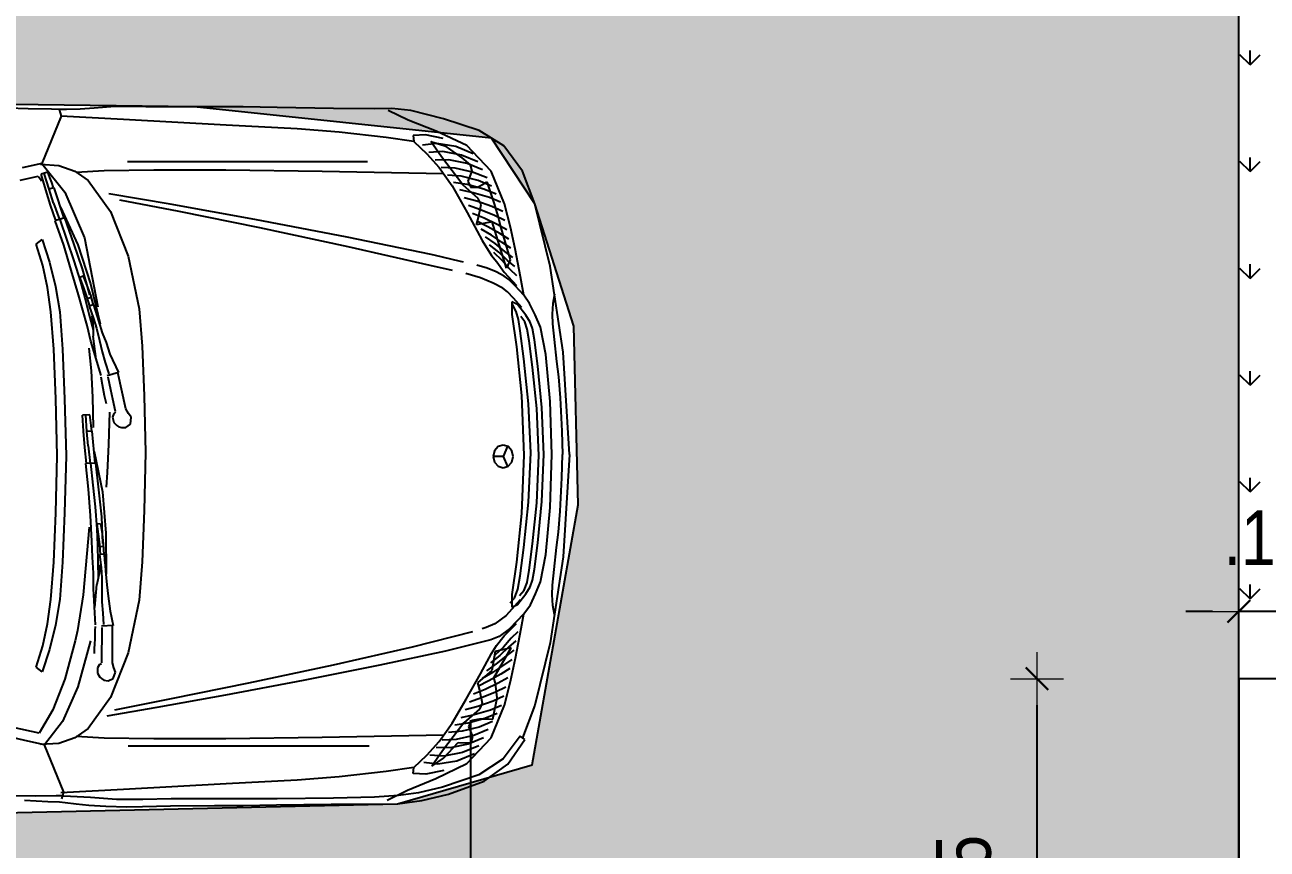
# Model space of a CAD drawing. Header units: millimetres. Extents: x -6300 to 1991, y -4770 to 4545.
# Drawn here: x 1507.816 to 1511.106, y 106.757 to 108.94 of the extents above; entities that cross this region are included whole.
import ezdxf

# ---------------------------------------------------------------- set-up
doc = ezdxf.new("R2010")
doc.units = ezdxf.units.MM
doc.header["$LTSCALE"] = 20
doc.header["$MEASUREMENT"] = 0
doc.linetypes.add('DASHDOT2', pattern=[0.5, 0.25, -0.125, 0, -0.125])
doc.layers.get('0').update_dxf_attribs({"linetype": 'CONTINUOUS'})
doc.layers.get('DEFPOINTS').update_dxf_attribs({"linetype": 'CONTINUOUS'})
doc.layers.add('COTA', color=7, linetype='CONTINUOUS')
doc.layers.add('E-hatch', color=8, linetype='CONTINUOUS')
doc.layers.add('E-Pen-C', color=4, linetype='CONTINUOUS', lineweight=15)
doc.layers.add('E-Pen-G', color=3, linetype='CONTINUOUS', lineweight=30)
doc.styles.add('F2', font='ARIALN.TTF')
doc.dimstyles.new('DIMENSION-1', dxfattribs={"dimtxt": 0.145, "dimasz": 0.07, "dimexe": 1, "dimexo": 0, "dimgap": 0.12, "dimtad": 1, "dimzin": 7, "dimdsep": 46, "dimtxsty": 'F2', "dimblk1": 'TRACO', "dimblk2": 'TRACO', "dimsah": 1, "dimcen": 1, "dimse1": 1, "dimse2": 1, "dimclrd": 4, "dimclre": 256, "dimclrt": 4, "dimadec": 8, "dimazin": 0, "dimtfac": 1, "dimtix": 1, "dimtmove": 2, "dimatfit": 3, "dimldrblk": 'TRACO', "dimfxl": 1, "dimtolj": 1, "dimtzin": 0, "dimarcsym": 0})

# ---------------------------------------------------------------- blocks, each defined once
blk = doc.blocks.new('TRACO')
at = {"layer": 'E-Pen-C'}
for p, q in [((0, 1), (0, -1)), ((-1, 0), (1, 0))]:
    blk.add_line(p, q, dxfattribs=at)
at = {"layer": 'E-Pen-G'}
blk.add_line((-0.424, -0.424), (0.424, 0.424), dxfattribs=at)
blk = doc.blocks.new('*D389')
at = {"layer": 'COTA', "color": 4, "linetype": 'Continuous', "lineweight": -2}
blk.add_line((1511.5373, 107.2779), (1511.5373, 110.8379), dxfattribs=at)
at = {"layer": 'DEFPOINTS', "color": 0, "linetype": 'Continuous'}
for p in [(1511.0309, 110.9079, -2.0762), (1511.5373, 110.9079), (1511.0309, 107.2079)]:
    blk.add_point(p, dxfattribs=at)
at = {"layer": 'COTA', "color": 4, "linetype": 'Continuous', "lineweight": -2, "xscale": 0.07, "yscale": 0.07, "zscale": 0.07}
for p, rotation in [((1511.5373, 110.9079), 90), ((1511.5373, 107.2079), 270)]:
    blk.add_blockref('TRACO', p, dxfattribs=dict(at, rotation=rotation))
at = {"layer": 'COTA', "color": 4, "linetype": 'Continuous', "insert": (1511.3433, 109.0579), "char_height": 0.145, "attachment_point": 5, "rotation": 90, "style": 'F2'}
blk.add_mtext('\\A1;3.70', dxfattribs=at)
blk = doc.blocks.new('*D460')
at = {"layer": 'COTA', "color": 4, "linetype": 'Continuous', "lineweight": -2}
for p, q in [((1510.9609, 107.3863), (1510.8909, 107.3863)), ((1511.1809, 107.3863), (1511.0309, 107.3863)), ((1511.2509, 107.3863), (1511.3209, 107.3863))]:
    blk.add_line(p, q, dxfattribs=at)
at = {"layer": 'DEFPOINTS', "color": 0, "linetype": 'Continuous'}
for p in [(1511.0309, 107.3863), (1511.0309, 107.2079, -1.8296), (1511.1809, 107.0215, -1.8296)]:
    blk.add_point(p, dxfattribs=at)
at = {"layer": 'COTA', "color": 4, "linetype": 'Continuous', "lineweight": -2, "xscale": 0.07, "yscale": 0.07, "zscale": 0.07}
blk.add_blockref('TRACO', (1511.0309, 107.3863), dxfattribs=at)
at = {"layer": 'COTA', "color": 4, "linetype": 'Continuous', "lineweight": -2, "xscale": 0.07, "yscale": 0.07, "zscale": 0.07, "rotation": 180}
blk.add_blockref('TRACO', (1511.1809, 107.3863), dxfattribs=at)
at = {"layer": 'COTA', "color": 4, "linetype": 'Continuous', "insert": (1511.1059, 107.5803), "char_height": 0.145, "attachment_point": 5, "style": 'F2'}
blk.add_mtext('\\A1;.15', dxfattribs=at)
blk = doc.blocks.new('*D490')
at = {"layer": 'COTA', "color": 4, "linetype": 'Continuous', "lineweight": -2}
blk.add_line((1510.4966, 106.1279), (1510.4966, 107.1379), dxfattribs=at)
at = {"layer": 'DEFPOINTS', "color": 0, "linetype": 'Continuous'}
for p in [(1510.4966, 107.2079), (1511.0309, 107.2079, -1.8296), (1511.0309, 106.0579, -1.8296)]:
    blk.add_point(p, dxfattribs=at)
at = {"layer": 'COTA', "color": 4, "linetype": 'Continuous', "lineweight": -2, "xscale": 0.07, "yscale": 0.07, "zscale": 0.07}
for p, rotation in [((1510.4966, 107.2079), 90), ((1510.4966, 106.0579), 270)]:
    blk.add_blockref('TRACO', p, dxfattribs=dict(at, rotation=rotation))
at = {"layer": 'COTA', "color": 4, "linetype": 'Continuous', "insert": (1510.3026, 106.6329), "char_height": 0.145, "attachment_point": 5, "rotation": 90, "style": 'F2'}
blk.add_mtext('\\A1;1.15', dxfattribs=at)
blk = doc.blocks.new('Austin Mini dessus')
at = {"color": 8, "flags": 128}
for points in [[(-0.2069, 3.765), (-0.1204, 3.7865)], [(-0.1204, 3.7865), (-0.0703, 3.7926)], [(-0.114, 3.7617), (-0.0609, 3.787)], [(-0.0703, 3.7926), (-0.0241, 3.7916)], [(-0.0241, 3.7916), (0.0842, 3.7922)], [(0.0842, 3.7922), (0.2332, 3.7952)], [(0.2332, 3.7952), (0.3237, 3.797)], [(0.3237, 3.797), (0.3971, 3.7966)], [(0.3971, 3.7966), (0.5088, 3.7962)], [(0.5088, 3.7962), (0.581, 3.797)], [(0.581, 3.797), (0.6212, 3.7976)], [(0.6212, 3.7976), (0.674, 3.7963)], [(0.674, 3.7963), (0.7177, 3.7934)], [(0.7177, 3.7934), (0.7547, 3.7905)], [(0.7547, 3.7905), (0.7913, 3.7892)], [(0.7913, 3.7892), (0.8117, 3.7899)], [(0.8107, 3.7898), (0.8054, 3.7722)], [(0.8117, 3.7899), (0.831, 3.7901)], [(0.831, 3.7901), (0.8924, 3.7915)], [(0.8924, 3.7915), (1.0016, 3.7949)], [(-0.302, 3.7337), (-0.2069, 3.765)], [(-0.1874, 3.7324), (-0.114, 3.7617)], [(0.3684, 3.7483), (0.6405, 3.7634)], [(0.6405, 3.7634), (0.8064, 3.7721)], [(0.8054, 3.7722), (0.8566, 3.6469)], [(-0.3667, 3.6929), (-0.302, 3.7337)], [(-0.269, 3.694), (-0.1874, 3.7324)], [(-0.2065, 3.713), (-0.1595, 3.7223)], [(-0.1595, 3.7223), (-0.127, 3.7206)], [(-0.127, 3.7206), (-0.1288, 3.7047)], [(-0.0554, 3.7158), (0.0688, 3.7297)], [(0.0688, 3.7297), (0.18, 3.7384)], [(0.18, 3.7384), (0.3684, 3.7483)], [(-0.4163, 3.6266), (-0.3667, 3.6929)], [(-0.3332, 3.6261), (-0.269, 3.694)], [(-0.2862, 3.6722), (-0.24, 3.6915)], [(-0.2108, 3.6933), (-0.2557, 3.6613)], [(-0.24, 3.6915), (-0.1897, 3.6999)], [(-0.1734, 3.7051), (-0.2108, 3.6933)], [(-0.2018, 3.6646), (-0.1734, 3.7051)], [(-0.1897, 3.6999), (-0.152, 3.6952)], [(-0.1288, 3.7047), (-0.1629, 3.672)], [(-0.1288, 3.7047), (-0.0554, 3.7158)], [(-0.2983, 3.6509), (-0.2548, 3.669)], [(-0.2557, 3.6613), (-0.2776, 3.6432)], [(-0.2696, 3.6465), (-0.2217, 3.6563)], [(-0.2582, 3.5904), (-0.2018, 3.6646)], [(-0.2548, 3.669), (-0.2057, 3.6781)], [(-0.2217, 3.6563), (-0.1848, 3.6556)], [(-0.2057, 3.6781), (-0.1684, 3.6754)], [(-0.1629, 3.672), (-0.1958, 3.6357)], [(0.6296, 3.652), (-0.0059, 3.652)], [(-0.4494, 3.54), (-0.4163, 3.6266)], [(-0.3686, 3.5396), (-0.3332, 3.6261)], [(-0.3224, 3.6082), (-0.2844, 3.624)], [(-0.3103, 3.6295), (-0.2696, 3.6465)], [(-0.2844, 3.624), (-0.2378, 3.6344)], [(-0.2776, 3.6432), (-0.2819, 3.6262)], [(-0.2819, 3.6262), (-0.2717, 3.5998)], [(-0.2378, 3.6344), (-0.2012, 3.6358)], [(-0.1958, 3.6357), (-0.2299, 3.5876)], [(-0.2069, 3.6195), (0.1144, 3.6255)], [(0.1144, 3.6255), (0.369, 3.6287)], [(0.369, 3.6287), (0.5603, 3.6292)], [(0.5603, 3.6292), (0.6914, 3.6273)], [(0.6914, 3.6273), (0.7656, 3.6231)], [(0.769, 3.6265), (0.7337, 3.6018)], [(0.8118, 3.6411), (0.769, 3.6265)], [(0.8566, 3.6469), (0.7958, 3.5707)], [(0.8596, 3.6444), (0.8118, 3.6411)], [(0.835, 3.6098), (0.8402, 3.6233)], [(0.8372, 3.5784), (0.8502, 3.6203)], [(0.8402, 3.6233), (0.8582, 3.6183)], [(0.8566, 3.6469), (0.909, 3.6348)], [(-0.3219, 3.5976), (-0.3417, 3.5395)], [(-0.3344, 3.5868), (-0.2992, 3.6015)], [(-0.3144, 3.5923), (-0.3219, 3.5976)], [(-0.2975, 3.5839), (-0.3144, 3.5923)], [(-0.3139, 3.579), (-0.2698, 3.5907)], [(-0.2994, 3.5535), (-0.2582, 3.5904)], [(-0.2992, 3.6015), (-0.2538, 3.6126)], [(-0.2717, 3.5998), (-0.28, 3.5832)], [(-0.2299, 3.5876), (-0.2701, 3.5169)], [(-0.2698, 3.5907), (-0.2341, 3.5963)], [(-0.2538, 3.6126), (-0.2177, 3.6161)], [(0.7337, 3.6018), (0.675, 3.5196)], [(0.8252, 3.5824), (0.8299, 3.5961)], [(0.8299, 3.5961), (0.835, 3.6098)], [(0.8462, 3.577), (0.8582, 3.6183)], [(0.8604, 3.6051), (0.8577, 3.6008)], [(0.8634, 3.6093), (0.8604, 3.6051)], [(0.8666, 3.6133), (0.8634, 3.6093)], [(0.9143, 3.6021), (0.8666, 3.6133)], [(-0.3585, 3.5441), (-0.3287, 3.5566)], [(-0.3465, 3.5655), (-0.3139, 3.579)], [(-0.3287, 3.5566), (-0.2858, 3.5689)], [(-0.3066, 3.538), (-0.2994, 3.5535)], [(-0.28, 3.5832), (-0.2975, 3.5839)], [(-0.2955, 3.5465), (-0.2617, 3.5558)], [(-0.2858, 3.5689), (-0.2505, 3.5765)], [(0.517, 3.5386), (0.6793, 3.5662)], [(0.7958, 3.5707), (0.7435, 3.4498)], [(0.8063, 3.5287), (0.8151, 3.5556)], [(0.8151, 3.5556), (0.8242, 3.5824)], [(0.8252, 3.5824), (0.8372, 3.5784)], [(0.8257, 3.5419), (0.8372, 3.5784)], [(0.8334, 3.5361), (0.8462, 3.577)], [(-0.4897, 3.3744), (-0.4494, 3.54)], [(-0.3843, 3.4776), (-0.3686, 3.5396)], [(-0.3639, 3.5197), (-0.3356, 3.5327)], [(-0.3417, 3.5395), (-0.3534, 3.4979)], [(-0.3424, 3.5089), (-0.3051, 3.524)], [(-0.3356, 3.5327), (-0.2955, 3.5465)], [(-0.3001, 3.5036), (-0.3066, 3.538)], [(-0.3051, 3.524), (-0.273, 3.5351)], [(0.2925, 3.4981), (0.517, 3.5386)], [(0.4929, 3.5192), (0.6502, 3.5491)], [(0.8067, 3.5309), (0.7615, 3.4315)], [(0.7972, 3.5019), (0.8063, 3.5287)], [(0.8257, 3.5419), (0.8097, 3.4979)], [(0.8192, 3.4954), (0.8334, 3.5361)], [(-0.374, 3.3698), (-0.3363, 3.4925)], [(-0.3693, 3.4953), (-0.3424, 3.5089)], [(-0.3534, 3.4979), (-0.3572, 3.4821)], [(-0.3493, 3.4851), (-0.3148, 3.5016)], [(-0.3363, 3.4925), (-0.2946, 3.4845)], [(-0.3244, 3.4792), (-0.2956, 3.4936)], [(-0.3148, 3.5016), (-0.2843, 3.5144)], [(-0.2701, 3.5169), (-0.3098, 3.443)], [(-0.2946, 3.4845), (-0.3001, 3.5036)], [(0.0478, 3.4514), (0.2925, 3.4981)], [(0.2791, 3.4759), (0.4929, 3.5192)], [(0.675, 3.5196), (0.6278, 3.4015)], [(0.7718, 3.4351), (0.7952, 3.5024)], [(0.8092, 3.4984), (0.7905, 3.4435)], [(0.7952, 3.5024), (0.8192, 3.4954)], [(0.7985, 3.4305), (0.8212, 3.4949)], [(-0.3968, 3.4202), (-0.3843, 3.4776)], [(-0.3572, 3.4821), (-0.3836, 3.3914)], [(-0.38, 3.4466), (-0.3561, 3.4613)], [(-0.3746, 3.4709), (-0.3493, 3.4851)], [(-0.363, 3.4375), (-0.3341, 3.4567)], [(-0.3561, 3.4613), (-0.3244, 3.4792)], [(-0.3341, 3.4567), (-0.3068, 3.4729)], [(0.0453, 3.4261), (0.2791, 3.4759)], [(-0.3854, 3.4222), (-0.363, 3.4375)], [(-0.3698, 3.4136), (-0.3437, 3.4343)], [(-0.3534, 3.4119), (-0.3294, 3.4315)], [(-0.3437, 3.4343), (-0.3181, 3.4522)], [(-0.3098, 3.443), (-0.3346, 3.403)], [(-0.1749, 3.4052), (0.0478, 3.4514)], [(-0.172, 3.3767), (0.0453, 3.4261)], [(0.7435, 3.4498), (0.7081, 3.2674)], [(0.7615, 3.4315), (0.7277, 3.3278)], [(0.7484, 3.3675), (0.7718, 3.4351)], [(0.7905, 3.4435), (0.7715, 3.3887)], [(0.7785, 3.3642), (0.7985, 3.4305)], [(0.8558, 3.4451), (0.8359, 3.3854)], [(0.8536, 3.3763), (0.8715, 3.4329)], [(0.8715, 3.4329), (0.8558, 3.4451)], [(-0.4112, 3.3468), (-0.3968, 3.4202)], [(-0.3961, 3.3734), (-0.3767, 3.3898)], [(-0.3908, 3.3978), (-0.3698, 3.4136)], [(-0.3836, 3.3914), (-0.374, 3.3698)], [(-0.3836, 3.366), (-0.363, 3.3894)], [(-0.3767, 3.3898), (-0.3534, 3.4119)], [(-0.363, 3.3894), (-0.3407, 3.4108)], [(-0.3346, 3.403), (-0.3481, 3.3863)], [(-0.2599, 3.3851), (-0.2335, 3.3912)], [(-0.2335, 3.3912), (-0.2013, 3.399)], [(-0.2013, 3.399), (-0.1749, 3.4052)], [(0.6278, 3.4015), (0.5988, 3.2619)], [(0.7715, 3.3887), (0.7537, 3.3335)], [(-0.5243, 3.1472), (-0.4897, 3.3744)], [(-0.4015, 3.349), (-0.3836, 3.366)], [(-0.3679, 3.3589), (-0.4003, 3.3232)], [(-0.3683, 3.348), (-0.347, 3.3593)], [(-0.3481, 3.3863), (-0.3679, 3.3589)], [(-0.347, 3.3593), (-0.3226, 3.369)], [(-0.3226, 3.369), (-0.2958, 3.3774)], [(-0.2307, 3.363), (-0.2112, 3.3675)], [(-0.2112, 3.3675), (-0.1915, 3.3721)], [(-0.1915, 3.3721), (-0.172, 3.3767)], [(0.7293, 3.299), (0.7484, 3.3675)], [(0.7597, 3.2985), (0.7785, 3.3642)], [(0.8359, 3.3854), (0.8202, 3.3211)], [(0.8415, 3.3179), (0.8536, 3.3763)], [(-0.4198, 3.2983), (-0.4112, 3.3468)], [(-0.397, 3.3226), (-0.3805, 3.3391)], [(-0.3805, 3.3391), (-0.3683, 3.348)], [(-0.3644, 3.3161), (-0.339, 3.3298)], [(-0.339, 3.3298), (-0.3048, 3.3438)], [(-0.3048, 3.3438), (-0.2667, 3.355)], [(0.7277, 3.3278), (0.7023, 3.2216)], [(0.7374, 3.3232), (0.728, 3.2975)], [(0.7472, 3.3485), (0.7374, 3.3232)], [(0.7537, 3.3335), (0.7422, 3.2911)], [(0.7462, 3.3202), (0.7557, 3.3455)], [(0.7472, 3.3485), (0.7557, 3.345)], [(-0.5014, 3.3001), (-0.4965, 3.2759)], [(-0.435, 3.2757), (-0.4198, 3.2983)], [(-0.4198, 3.2983), (-0.397, 3.3226)], [(-0.415, 3.2655), (-0.3926, 3.2902)], [(-0.3926, 3.2902), (-0.3764, 3.3069)], [(-0.3764, 3.3069), (-0.3644, 3.3161)], [(0.728, 3.2975), (0.7203, 3.2716)], [(0.7263, 3.2915), (0.7353, 3.2885)], [(0.7293, 3.2686), (0.7371, 3.2944)], [(0.7422, 3.2911), (0.7318, 3.2485)], [(0.7371, 3.2944), (0.7462, 3.3202)], [(0.7478, 3.258), (0.7597, 3.2985)], [(0.8202, 3.3211), (0.8092, 3.2537)], [(0.8325, 3.2537), (0.8415, 3.3179)], [(-0.4965, 3.2759), (-0.4951, 3.2474)], [(-0.4498, 3.2462), (-0.435, 3.2757)], [(-0.4251, 3.2451), (-0.4036, 3.2735)], [(-0.4036, 3.2735), (-0.3881, 3.2799)], [(-0.3992, 3.255), (-0.3897, 3.273)], [(-0.3881, 3.2799), (-0.3879, 3.2469)], [(0.5988, 3.2619), (0.5909, 3.1628)], [(0.7153, 3.258), (0.7105, 3.2437)], [(0.7198, 3.2721), (0.7153, 3.258)], [(0.7313, 3.2686), (0.72, 3.2361)], [(0.7208, 3.2721), (0.7313, 3.2686)], [(0.7361, 3.2172), (0.7478, 3.258)], [(-0.4951, 3.2474), (-0.4961, 3.222)], [(-0.4642, 3.2131), (-0.4498, 3.2462)], [(-0.4433, 3.2092), (-0.4368, 3.2263)], [(-0.4368, 3.2263), (-0.4251, 3.2451)], [(-0.4292, 3.2081), (-0.4223, 3.2271)], [(-0.4223, 3.2271), (-0.4123, 3.2411)], [(-0.4102, 3.2033), (-0.4054, 3.2337)], [(-0.4054, 3.2337), (-0.3992, 3.255)], [(-0.3879, 3.2469), (-0.4009, 3.1615)], [(0.7063, 3.2296), (0.6964, 3.1985)], [(0.7105, 3.2437), (0.7063, 3.2296)], [(0.72, 3.2361), (0.7116, 3.2101)], [(0.7318, 3.2485), (0.7208, 3.2061)], [(0.7215, 3.2248), (0.721, 3.2072)], [(0.7243, 3.2421), (0.7215, 3.2248)], [(0.8092, 3.2537), (0.8014, 3.1546)], [(0.8246, 3.1546), (0.8325, 3.2537)], [(-0.4961, 3.222), (-0.5002, 3.1805)], [(-0.4783, 3.1411), (-0.4642, 3.2131)], [(-0.4482, 3.1794), (-0.4433, 3.2092)], [(-0.4345, 3.1767), (-0.4292, 3.2081)], [(-0.42, 3.129), (-0.4102, 3.2033)], [(0.6964, 3.1985), (0.6864, 3.1723)], [(0.7116, 3.2101), (0.7041, 3.1774)], [(0.721, 3.2072), (0.7203, 3.1896)], [(0.7263, 3.1761), (0.7361, 3.2172)], [(-0.5002, 3.1805), (-0.5068, 3.1221)], [(-0.457, 3.1102), (-0.4482, 3.1794)], [(-0.4433, 3.1075), (-0.4345, 3.1767)], [(-0.4009, 3.1615), (-0.4139, 3.0323)], [(0.5909, 3.1628), (0.5858, 3.0317)], [(0.6864, 3.1723), (0.6761, 3.1418)], [(0.7041, 3.1774), (0.6969, 3.1476)], [(0.6998, 3.0852), (0.7263, 3.1761)], [(0.7123, 3.1286), (0.7203, 3.1896)], [(-0.5405, 2.876), (-0.5243, 3.1472)], [(-0.4897, 3.0166), (-0.4783, 3.1411)], [(-0.4326, 3.01), (-0.42, 3.129)], [(0.6698, 3.1266), (0.6607, 3.1082)], [(0.6761, 3.1418), (0.6698, 3.1266)], [(0.6969, 3.1476), (0.6884, 3.1193)], [(0.7318, 3.1572), (0.726, 3.0977)], [(0.8014, 3.1546), (0.7962, 3.0235)], [(0.8194, 3.0235), (0.8246, 3.1546)], [(-0.5068, 3.1221), (-0.5121, 3.0818)], [(-0.4678, 3.0008), (-0.457, 3.1102)], [(-0.4541, 2.9981), (-0.4433, 3.1075)], [(0.6338, 2.997), (0.6553, 3.0927)], [(0.6607, 3.1082), (0.6538, 3.0932)], [(0.6538, 3.0932), (0.6836, 3.0845)], [(0.6884, 3.1193), (0.6795, 3.0899)], [(0.726, 3.0977), (0.7219, 3.0275)], [(-0.5121, 3.0818), (-0.5164, 3.0261)], [(0.6818, 3.0817), (0.6747, 3.0485)], [(0.6902, 3.0313), (0.6957, 3.0601)], [(0.6957, 3.0601), (0.6993, 3.0807)], [(-0.4139, 3.0323), (-0.4198, 2.8742)], [(0.5858, 3.0317), (0.5818, 2.8809)], [(0.6747, 3.0485), (0.6693, 3.0237)], [(0.6853, 3.0102), (0.6902, 3.0313)], [(0.7219, 3.0275), (0.7205, 2.9476)], [(-0.5164, 3.0261), (-0.5207, 2.9376)], [(-0.4943, 2.876), (-0.4897, 3.0166)], [(-0.473, 2.876), (-0.4678, 3.0008)], [(-0.4594, 2.8733), (-0.4541, 2.9981)], [(-0.4389, 2.8801), (-0.4326, 3.01)], [(0.6273, 2.9847), (0.6338, 2.997)], [(0.6693, 3.0237), (0.6625, 2.9905)], [(0.7962, 3.0235), (0.7923, 2.8727)], [(0.8155, 2.8727), (0.8194, 3.0235)], [(0.6202, 2.9747), (0.6273, 2.9847)], [(0.6221, 2.9567), (0.6202, 2.9747)], [(0.6618, 2.9878), (0.6631, 2.986)], [(0.6631, 2.986), (0.6661, 2.9845)], [(0.6661, 2.9845), (0.6693, 2.9748)], [(0.6693, 2.9748), (0.6662, 2.9608)], [(0.677, 2.9877), (0.6796, 2.9022)], [(0.7259, 2.9524), (0.7277, 2.9669)], [(0.7277, 2.9669), (0.7297, 2.9812)], [(0.7297, 2.9812), (0.7484, 2.9804)], [(0.7369, 2.9367), (0.7402, 2.9806)], [(0.7461, 2.9374), (0.7484, 2.9804)], [(-0.5207, 2.9376), (-0.5227, 2.876)], [(0.6341, 2.9475), (0.6221, 2.9567)], [(0.6455, 2.9473), (0.6341, 2.9475)], [(0.6529, 2.9495), (0.6455, 2.9473)], [(0.6577, 2.9524), (0.6529, 2.9495)], [(0.6662, 2.9608), (0.6577, 2.9524)], [(0.7205, 2.9096), (0.7234, 2.9377)], [(0.7244, 2.9379), (0.7259, 2.9524)], [(0.7244, 2.9379), (0.7369, 2.9367)], [(0.7339, 2.8986), (0.7369, 2.9367)], [(0.7427, 2.8947), (0.7461, 2.9374)], [(-0.3881, 2.8859), (-0.3786, 2.8967)], [(-0.3786, 2.8967), (-0.3653, 2.9008)], [(-0.3767, 2.8977), (-0.3653, 2.8708)], [(-0.3653, 2.9008), (-0.352, 2.8967)], [(-0.352, 2.8967), (-0.3425, 2.8859)], [(0.6796, 2.9022), (0.6837, 2.8284)], [(0.718, 2.8814), (0.7205, 2.9096)], [(0.7339, 2.8986), (0.7283, 2.8522)], [(-0.5405, 2.876), (-0.5243, 2.6047)], [(-0.5207, 2.8143), (-0.5227, 2.876)], [(-0.4897, 2.7353), (-0.4943, 2.876)], [(-0.4678, 2.7512), (-0.473, 2.876)], [(-0.4541, 2.7484), (-0.4594, 2.8733)], [(-0.4326, 2.7495), (-0.4389, 2.8801)], [(-0.4198, 2.8742), (-0.4139, 2.72)], [(-0.3917, 2.8708), (-0.3881, 2.8859)], [(-0.3881, 2.8557), (-0.3917, 2.8708)], [(-0.3653, 2.8708), (-0.3767, 2.844)], [(-0.3653, 2.8708), (-0.3389, 2.8708)], [(-0.3425, 2.8859), (-0.3389, 2.8708)], [(-0.3389, 2.8708), (-0.3425, 2.8557)], [(0.5818, 2.8809), (0.5858, 2.7275)], [(0.7179, 2.8836), (0.6962, 2.7767)], [(0.7152, 2.8533), (0.718, 2.8814)], [(0.7381, 2.8519), (0.7427, 2.8947)], [(0.7923, 2.8727), (0.7962, 2.7218)], [(0.8194, 2.7218), (0.8155, 2.8727)], [(-0.3786, 2.845), (-0.3881, 2.8557)], [(-0.3653, 2.8409), (-0.3786, 2.845)], [(-0.352, 2.845), (-0.3653, 2.8409)], [(-0.3425, 2.8557), (-0.352, 2.845)], [(0.7054, 2.7825), (0.7131, 2.8533)], [(0.7131, 2.8533), (0.7381, 2.8519)], [(0.7277, 2.8526), (0.7218, 2.7949)], [(0.7325, 2.784), (0.7401, 2.8518)], [(-0.5164, 2.7259), (-0.5207, 2.8143)], [(0.6837, 2.8284), (0.6857, 2.7893)], [(0.6962, 2.7767), (0.6866, 2.668)], [(0.6979, 2.7113), (0.7054, 2.7825)], [(0.7218, 2.7949), (0.7156, 2.7372)], [(0.7279, 2.7148), (0.7325, 2.784)], [(-0.4783, 2.6109), (-0.4897, 2.7353)], [(-0.457, 2.6417), (-0.4678, 2.7512)], [(-0.4433, 2.639), (-0.4541, 2.7484)], [(-0.42, 2.6293), (-0.4326, 2.7495)], [(0.7156, 2.7372), (0.7107, 2.6794)], [(-0.5121, 2.6701), (-0.5164, 2.7259)], [(-0.4139, 2.72), (-0.4009, 2.5911)], [(0.5858, 2.7275), (0.5909, 2.5917)], [(0.6946, 2.6403), (0.6979, 2.7113)], [(0.7244, 2.6467), (0.7279, 2.7148)], [(0.7962, 2.7218), (0.8014, 2.5907)], [(0.8246, 2.5907), (0.8194, 2.7218)], [(-0.5068, 2.6299), (-0.5121, 2.6701)], [(0.6866, 2.668), (0.6857, 2.5588)], [(0.6971, 2.6657), (0.6937, 2.6386)], [(0.701, 2.6926), (0.6971, 2.6657)], [(0.701, 2.6926), (0.7101, 2.6911)], [(0.7063, 2.6647), (0.71, 2.6915)], [(0.7107, 2.6794), (0.709, 2.6356)], [(0.731, 2.6835), (0.7474, 2.5042)], [(-0.4482, 2.5725), (-0.457, 2.6417)], [(-0.4345, 2.5698), (-0.4433, 2.639)], [(0.6937, 2.6386), (0.692, 2.6115)], [(0.6934, 2.6323), (0.7028, 2.6314)], [(0.7015, 2.6106), (0.7033, 2.6376)], [(0.7033, 2.6376), (0.7063, 2.6647)], [(0.709, 2.6356), (0.7085, 2.5917)], [(0.7219, 2.6045), (0.7244, 2.6467)], [(-0.5243, 2.6047), (-0.4897, 2.3776)], [(-0.5002, 2.5714), (-0.5068, 2.6299)], [(-0.4642, 2.5388), (-0.4783, 2.6109)], [(-0.4102, 2.5543), (-0.42, 2.6293)], [(0.6914, 2.6119), (0.6903, 2.5972)], [(0.6924, 2.6121), (0.7034, 2.6111)], [(0.7034, 2.6111), (0.6997, 2.5769)], [(0.7197, 2.5621), (0.7219, 2.6045)], [(-0.4961, 2.5299), (-0.5002, 2.5714)], [(-0.4433, 2.5428), (-0.4482, 2.5725)], [(-0.429, 2.5374), (-0.4345, 2.5698)], [(-0.4009, 2.5911), (-0.3879, 2.5051)], [(0.5909, 2.5917), (0.5988, 2.49)], [(0.6878, 2.5675), (0.6847, 2.5306)], [(0.689, 2.5822), (0.6878, 2.5675)], [(0.6903, 2.5972), (0.689, 2.5822)], [(0.6997, 2.5769), (0.6975, 2.5497)], [(0.7026, 2.5837), (0.7038, 2.5662)], [(0.7038, 2.5662), (0.7072, 2.5489)], [(0.7085, 2.5917), (0.7072, 2.5478)], [(0.8014, 2.5907), (0.8092, 2.4916)], [(0.8325, 2.4916), (0.8246, 2.5907)], [(-0.4511, 2.5067), (-0.4642, 2.5388)], [(-0.4368, 2.5257), (-0.4433, 2.5428)], [(-0.4211, 2.5171), (-0.429, 2.5374)], [(-0.4038, 2.5192), (-0.4102, 2.5543)], [(0.6975, 2.5497), (0.6975, 2.5161)], [(0.7072, 2.5489), (0.7105, 2.5317)], [(0.7193, 2.5199), (0.7197, 2.5621)], [(-0.4965, 2.4761), (-0.4951, 2.5046)], [(-0.4951, 2.5046), (-0.4961, 2.5299)], [(-0.4377, 2.4782), (-0.4511, 2.5067)], [(-0.4251, 2.5069), (-0.4368, 2.5257)], [(-0.4036, 2.4784), (-0.4251, 2.5069)], [(-0.4082, 2.5023), (-0.4211, 2.5171)], [(-0.3951, 2.4956), (-0.4038, 2.5192)], [(-0.3879, 2.5051), (-0.3881, 2.472)], [(0.6807, 2.5008), (0.6754, 2.4613)], [(0.6847, 2.5306), (0.6807, 2.5008)], [(0.6975, 2.5161), (0.6972, 2.4854)], [(0.7164, 2.4705), (0.7105, 2.5317)], [(0.714, 2.4253), (0.7193, 2.5199)], [(0.7474, 2.5042), (0.7622, 2.4097)], [(-0.5014, 2.4519), (-0.4965, 2.4761)], [(-0.4198, 2.4536), (-0.4377, 2.4782)], [(-0.4106, 2.4907), (-0.373, 2.4496)], [(-0.3881, 2.472), (-0.4036, 2.4784)], [(-0.3837, 2.4832), (-0.3951, 2.4956)], [(0.5988, 2.49), (0.6278, 2.3505)], [(0.6972, 2.4854), (0.6952, 2.456)], [(0.8092, 2.4916), (0.8202, 2.4242)], [(0.8415, 2.4274), (0.8325, 2.4916)], [(-0.4198, 2.4536), (-0.3822, 2.4143)], [(-0.4126, 2.4151), (-0.4198, 2.4536)], [(-0.373, 2.4496), (-0.3435, 2.4277)], [(0.6699, 2.4354), (0.6674, 2.4227)], [(0.673, 2.4486), (0.6699, 2.4354)], [(0.6754, 2.4613), (0.673, 2.4486)], [(0.6952, 2.456), (0.6932, 2.4254)], [(-0.3975, 2.3367), (-0.4126, 2.4151)], [(-0.4043, 2.4065), (-0.3863, 2.3895)], [(-0.3677, 2.3955), (-0.4003, 2.4288)], [(-0.3822, 2.4143), (-0.3546, 2.3944)], [(-0.3435, 2.4277), (-0.32, 2.4176)], [(-0.32, 2.4176), (-0.3092, 2.4141)], [(-0.2838, 2.4064), (-0.1243, 2.3655)], [(0.6674, 2.4227), (0.6984, 2.421)], [(0.6695, 2.3245), (0.669, 2.4226)], [(0.6972, 2.4178), (0.6978, 2.3839)], [(0.715, 2.4096), (0.7145, 2.4208)], [(0.7153, 2.3984), (0.715, 2.4096)], [(0.7622, 2.4097), (0.7686, 2.3821)], [(0.8202, 2.4242), (0.8359, 2.3599)], [(0.8536, 2.369), (0.8415, 2.4274)], [(-0.4897, 2.3776), (-0.4494, 2.2119)], [(-0.3989, 2.3821), (-0.3794, 2.3657)], [(-0.3863, 2.3895), (-0.3657, 2.3661)], [(-0.3478, 2.3704), (-0.3677, 2.3955)], [(-0.3546, 2.3944), (-0.3323, 2.3856)], [(-0.3346, 2.3489), (-0.3478, 2.3704)], [(-0.3323, 2.3856), (-0.2128, 2.3556)], [(0.6978, 2.3839), (0.6981, 2.3586)], [(0.7156, 2.3872), (0.7153, 2.3984)], [(0.7163, 2.3745), (0.7156, 2.3872)], [(0.717, 2.3616), (0.7163, 2.3745)], [(0.7276, 2.3821), (0.761, 2.261)], [(0.7686, 2.3821), (0.7952, 2.2812)], [(0.8715, 2.3124), (0.8536, 2.369)], [(-0.3843, 2.2744), (-0.3975, 2.3367)], [(-0.3935, 2.3577), (-0.3726, 2.3419)], [(-0.3864, 2.3641), (-0.3443, 2.3544)], [(-0.3402, 2.2847), (-0.3864, 2.3641)], [(-0.3794, 2.3657), (-0.3561, 2.3436)], [(-0.3726, 2.3419), (-0.3464, 2.3212)], [(-0.3657, 2.3661), (-0.3434, 2.3447)], [(-0.3561, 2.3436), (-0.3321, 2.324)], [(-0.3443, 2.3544), (-0.3348, 2.3038)], [(-0.3048, 2.2947), (-0.3346, 2.3489)], [(-0.2128, 2.3556), (-0.0386, 2.3181)], [(-0.1243, 2.3655), (0.085, 2.3182)], [(0.6278, 2.3505), (0.675, 2.2324)], [(0.6981, 2.3586), (0.6989, 2.3247)], [(0.7167, 2.349), (0.717, 2.3616)], [(0.8359, 2.3599), (0.8558, 2.3002)], [(-0.3881, 2.3334), (-0.3657, 2.3181)], [(-0.3827, 2.309), (-0.3589, 2.2942)], [(-0.3657, 2.3181), (-0.3368, 2.2988)], [(-0.3464, 2.3212), (-0.3209, 2.3033)], [(-0.3348, 2.3038), (-0.2973, 2.271)], [(-0.0386, 2.3181), (0.1643, 2.2777)], [(0.085, 2.3182), (0.3093, 2.2706)], [(0.6613, 2.2997), (0.6659, 2.3111)], [(0.6659, 2.3111), (0.6695, 2.3245)], [(0.6989, 2.3218), (0.7006, 2.3204)], [(0.7006, 2.3204), (0.7038, 2.3197)], [(0.7038, 2.3197), (0.7091, 2.3109)], [(0.7091, 2.3109), (0.7093, 2.2966)], [(0.8558, 2.3002), (0.8715, 2.3124)], [(-0.3686, 2.2124), (-0.3843, 2.2744)], [(-0.3774, 2.2846), (-0.352, 2.2704)], [(-0.3589, 2.2942), (-0.3272, 2.2763)], [(-0.352, 2.2704), (-0.3175, 2.2539)], [(-0.3489, 2.2319), (-0.3449, 2.2704)], [(-0.3449, 2.2704), (-0.3402, 2.2847)], [(-0.3368, 2.2988), (-0.3096, 2.2826)], [(-0.3272, 2.2763), (-0.2983, 2.2619)], [(-0.2675, 2.228), (-0.3048, 2.2947)], [(-0.2973, 2.271), (-0.3028, 2.2519)], [(0.1643, 2.2777), (0.3699, 2.2387)], [(0.3093, 2.2706), (0.5139, 2.2288)], [(0.6672, 2.2826), (0.6613, 2.2997)], [(0.6809, 2.2764), (0.6672, 2.2826)], [(0.6921, 2.2787), (0.6809, 2.2764)], [(0.6988, 2.2826), (0.6921, 2.2787)], [(0.7029, 2.2864), (0.6988, 2.2826)], [(0.7093, 2.2966), (0.7029, 2.2864)], [(0.7952, 2.2812), (0.8271, 2.1996)], [(-0.372, 2.2602), (-0.3452, 2.2466)], [(-0.3452, 2.2466), (-0.3079, 2.2315)], [(-0.3175, 2.2539), (-0.287, 2.2412)], [(-0.3028, 2.2519), (-0.3094, 2.2175)], [(0.3699, 2.2387), (0.552, 2.2057)], [(0.761, 2.261), (0.8021, 2.1691)], [(0.8634, 2.1376), (1.3706, 2.2486)], [(-0.4494, 2.2119), (-0.4163, 2.1254)], [(-0.3332, 2.1259), (-0.3686, 2.2124)], [(-0.3666, 2.2358), (-0.3383, 2.2228)], [(-0.3612, 2.2114), (-0.3315, 2.199)], [(-0.3375, 2.1754), (-0.3489, 2.2319)], [(-0.3383, 2.2228), (-0.2982, 2.209)], [(-0.3094, 2.2175), (-0.3021, 2.202)], [(-0.3079, 2.2315), (-0.2757, 2.2204)], [(-0.2982, 2.209), (-0.2645, 2.1997)], [(-0.2299, 2.1644), (-0.2675, 2.228)], [(0.5139, 2.2288), (0.6638, 2.199)], [(0.552, 2.2057), (0.6848, 2.1831)], [(0.675, 2.2324), (0.7337, 2.1502)], [(-0.3492, 2.1901), (-0.3167, 2.1765)], [(-0.3267, 2.1761), (-0.3375, 2.1754)], [(-0.3315, 2.199), (-0.2886, 2.1866)], [(-0.3036, 2.1762), (-0.3267, 2.1761)], [(-0.3167, 2.1765), (-0.2725, 2.1648)], [(-0.2827, 2.1724), (-0.3036, 2.1762)], [(-0.3021, 2.202), (-0.261, 2.1651)], [(-0.2886, 2.1866), (-0.2532, 2.179)], [(-0.2744, 2.1557), (-0.2827, 2.1724)], [(0.8271, 2.1996), (0.8634, 2.1376)], [(-0.3372, 2.1687), (-0.3019, 2.154)], [(-0.3251, 2.1474), (-0.2871, 2.1315)], [(-0.3019, 2.154), (-0.2565, 2.1429)], [(-0.2847, 2.1294), (-0.2744, 2.1557)], [(-0.2725, 2.1648), (-0.2368, 2.1592)], [(-0.261, 2.1651), (-0.2046, 2.0909)], [(-0.2565, 2.1429), (-0.2204, 2.1395)], [(-0.1958, 2.1163), (-0.2299, 2.1644)], [(0.7337, 2.1502), (0.769, 2.1254)], [(0.8021, 2.1691), (0.849, 2.1068)], [(0.9014, 2.1189), (1.0142, 2.1447)], [(-0.4226, 2.1216), (-0.4101, 2.1302)], [(-0.3778, 2.0561), (-0.4226, 2.1216)], [(-0.4101, 2.1302), (-0.3656, 2.0699)], [(-0.269, 2.0579), (-0.3332, 2.1259)], [(-0.3131, 2.126), (-0.2723, 2.109)], [(-0.2871, 2.1315), (-0.2405, 2.1211)], [(-0.2803, 2.1124), (-0.2847, 2.1294)], [(-0.2456, 2.1137), (-0.2803, 2.1124)], [(-0.2723, 2.109), (-0.2245, 2.0993)], [(-0.2071, 2.072), (-0.2456, 2.1137)], [(-0.2405, 2.1211), (-0.204, 2.1197)], [(-0.2069, 2.1325), (0.1144, 2.1265)], [(-0.1629, 2.08), (-0.1958, 2.1163)], [(0.1144, 2.1265), (0.369, 2.1233)], [(0.369, 2.1233), (0.5603, 2.1227)], [(0.5603, 2.1227), (0.6914, 2.1247)], [(0.6914, 2.1247), (0.7656, 2.1289)], [(0.769, 2.1254), (0.8118, 2.1109)], [(0.7979, 1.9816), (0.849, 2.1068)], [(0.8118, 2.1109), (0.8596, 2.1076)], [(0.849, 2.1068), (0.9014, 2.1189)], [(-0.301, 2.1047), (-0.2575, 2.0865)], [(-0.289, 2.0833), (-0.2428, 2.064)], [(-0.2575, 2.0865), (-0.2084, 2.0774)], [(-0.2245, 2.0993), (-0.1876, 2.0999)], [(-0.2084, 2.0774), (-0.1711, 2.0801)], [(-0.2046, 2.0909), (-0.1762, 2.0504)], [(-0.1288, 2.0473), (-0.1629, 2.08)], [(0.6276, 2.1045), (-0.0104, 2.1045)], [(-0.3153, 2.0107), (-0.3778, 2.0561)], [(-0.3656, 2.0699), (-0.3005, 2.0279)], [(-0.1866, 2.0184), (-0.269, 2.0579)], [(-0.2428, 2.064), (-0.1924, 2.0556)], [(-0.1762, 2.0504), (-0.2071, 2.072)], [(-0.1924, 2.0556), (-0.1547, 2.0604)], [(-0.1288, 2.0473), (-0.0554, 2.0362)], [(-0.1273, 2.0313), (-0.1288, 2.0473)], [(-0.2203, 1.9763), (-0.3153, 2.0107)], [(-0.3005, 2.0279), (-0.2047, 1.9948)], [(-0.2082, 2.0394), (-0.1605, 2.0298)], [(-0.1118, 1.9868), (-0.1866, 2.0184)], [(-0.1605, 2.0298), (-0.1273, 2.0313)], [(-0.0554, 2.0362), (0.0688, 2.0223)], [(0.0688, 2.0223), (0.18, 2.0136)], [(0.18, 2.0136), (0.3684, 2.0036)], [(-0.1499, 1.9594), (-0.2203, 1.9763)], [(-0.2047, 1.9948), (-0.141, 1.9797)], [(-0.141, 1.9797), (-0.088, 1.9728)], [(-0.0578, 1.9603), (-0.1118, 1.9868)], [(0.3684, 2.0036), (0.6405, 1.9886)], [(0.6405, 1.9886), (0.8064, 1.9798)], [(0.8032, 1.9639), (0.7979, 1.9816)], [(-0.0857, 1.9511), (-0.1499, 1.9594)], [(-0.088, 1.9728), (-0.0243, 1.9685)], [(-0.0153, 1.9503), (-0.0857, 1.9511)], [(-0.0243, 1.9685), (0.084, 1.9658)], [(0.0907, 1.9502), (-0.0153, 1.9503)], [(0.084, 1.9658), (0.2331, 1.9643)], [(0.2354, 1.9481), (0.0907, 1.9502)], [(0.2331, 1.9643), (0.3237, 1.9638)], [(0.3237, 1.9468), (0.2354, 1.9481)], [(0.3237, 1.9638), (0.3991, 1.9639)], [(0.3994, 1.9465), (0.3237, 1.9468)], [(0.3991, 1.9639), (0.5144, 1.9637)], [(0.5154, 1.9455), (0.3994, 1.9465)], [(0.5144, 1.9637), (0.5887, 1.9626)], [(0.5899, 1.9439), (0.5154, 1.9455)], [(0.5887, 1.9626), (0.6591, 1.9627)], [(0.6316, 1.9433), (0.5899, 1.9439)], [(0.6869, 1.9446), (0.6316, 1.9433)], [(0.6591, 1.9627), (0.7278, 1.9679)], [(0.7321, 1.9476), (0.6869, 1.9446)], [(0.7278, 1.9679), (0.7981, 1.971)], [(0.7655, 1.9512), (0.7321, 1.9476)], [(0.7946, 1.9543), (0.7655, 1.9512)], [(0.8101, 1.9559), (0.7946, 1.9543)], [(0.7981, 1.971), (0.7996, 1.9716)], [(0.7996, 1.9716), (0.8012, 1.972)], [(0.8012, 1.972), (0.803, 1.9721)], [(0.803, 1.9721), (0.8187, 1.9717)], [(0.8406, 1.9574), (0.8101, 1.9559)], [(0.8187, 1.9717), (0.8745, 1.9713)], [(0.902, 1.9603), (0.8406, 1.9574)], [(0.8745, 1.9713), (0.9836, 1.9722)]]:
    blk.add_lwpolyline(points, dxfattribs=at)

msp = doc.modelspace()

# ---------------------------------------------------------------- hatches: boundary and pattern name
at = {"layer": 'COTA', "linetype": 'Continuous'}
h = msp.add_hatch(dxfattribs=at)
h.set_pattern_fill('PATIO3', color=8, scale=0.6, style=0, pattern_type=2)
h.set_pattern_definition([(243.4349, (-60.29372, 66.72446), (0.600000786, 0.599999495), [0.201246, -1.1403948]), (153.4349, (-60.17372, 66.66446), (0.599999495, -0.600000786), [0.1341642, -1.2074766]), (153.4349, (-60.02372, 66.66446), (0.599999495, -0.600000786), [0.1341642, -1.2074766]), (243.4349, (-60.14372, 66.72446), (0.600000786, 0.599999495), [0.0670818, -1.274559]), (153.4349, (-59.87372, 66.66446), (0.599999495, -0.600000786), [0.1341642, -1.2074766]), (243.4349, (-59.99372, 66.72446), (0.600000786, 0.599999495), [0.1341642, -1.2074766]), (158.1986, (-59.81372, 66.71246), (-1.800000164, 0.599999946), [0.0323112, -3.1987878]), (243.4349, (-59.84372, 66.72446), (0.600000786, 0.599999495), [0.0670818, -1.274559]), (154.9831, (-59.813717, 66.562465), (-7.7999997481, 3.60000110015), [0.0993174, -9.8324496]), (63.4349, (-59.99372, 66.42446), (-0.600000786, -0.599999495), [0.201246, -1.1403948]), (153.4349, (-59.93372, 66.54446), (0.599999495, -0.600000786), [0.1341642, -1.2074766]), (63.4349, (-60.14372, 66.42446), (-0.600000786, -0.599999495), [0.0670818, -1.274559]), (153.4349, (-60.08372, 66.54446), (0.599999495, -0.600000786), [0.1341642, -1.2074766]), (153.4349, (-60.23372, 66.54446), (0.599999495, -0.600000786), [0.1341642, -1.2074766]), (63.4349, (-60.29372, 66.42446), (-0.600000786, -0.599999495), [0.201246, -1.1403948]), (63.4349, (-59.90372, 66.30446), (-0.600000786, -0.599999495), [0.201246, -1.1403948]), (153.4349, (-59.84372, 66.42446), (0.599999495, -0.600000786), [0.1341642, -1.2074766]), (153.4349, (-59.99372, 66.42446), (0.599999495, -0.600000786), [0.1341642, -1.2074766]), (63.4349, (-60.20372, 66.30446), (-0.600000786, -0.599999495), [0.1341642, -1.2074766]), (153.4349, (-60.14372, 66.42446), (0.599999495, -0.600000786), [0.1341642, -1.2074766]), (153.4349, (-60.29372, 66.42446), (0.599999495, -0.600000786), [0.1341642, -1.2074766]), (63.4349, (-60.41372, 66.18446), (-0.600000786, -0.599999495), [0.201246, -1.1403948]), (153.4349, (-59.81372, 66.33446), (0.599999495, -0.600000786), [0.0670818, -1.274559]), (153.4349, (-59.90372, 66.30446), (0.599999495, -0.600000786), [0.1341642, -1.2074766]), (153.4349, (-60.05372, 66.30446), (0.599999495, -0.600000786), [0.1341642, -1.2074766]), (153.4349, (-60.20372, 66.30446), (0.599999495, -0.600000786), [0.1341642, -1.2074766]), (153.4349, (-60.35372, 66.30446), (0.599999495, -0.600000786), [0.0670818, -1.274559]), (153.4349, (-59.81372, 66.18446), (0.599999495, -0.600000786), [0.1341642, -1.2074766]), (63.4349, (-59.99372, 66.12446), (-0.600000786, -0.599999495), [0.1341642, -1.2074766]), (153.4349, (-59.96372, 66.18446), (0.599999495, -0.600000786), [0.1341642, -1.2074766]), (243.4349, (-60.23372, 66.24446), (0.600000786, 0.599999495), [0.1341642, -1.2074766]), (153.4349, (-60.11372, 66.18446), (0.599999495, -0.600000786), [0.1341642, -1.2074766]), (153.4349, (-60.26372, 66.18446), (0.599999495, -0.600000786), [0.1341642, -1.2074766]), (154.9831, (-60.323717, 66.664465), (-7.7999997481, 3.60000110015), [0.0993174, -9.8324496]), (158.1986, (-60.38372, 66.54446), (-1.800000164, 0.599999946), [0.0323112, -3.1987878]), (243.4349, (-60.02372, 66.36446), (0.600000786, 0.599999495), [0.201246, -1.1403948]), (63.4349, (-60.08372, 66.54446), (-0.600000786, -0.599999495), [0.0670818, -1.274559])])
h.paths.add_polyline_path([(1495.6809, 100.3079), (1496.8349, 100.3068), (1496.8309, 100.3079), (1496.8308, 106.0572), (1511.0309, 106.0572), (1511.0309, 107.2079), (1511.0309, 110.9079), (1507.3952, 110.9079), (1507.3586, 110.5079), (1507.2552, 110.1447), (1507.0517, 109.8362), (1506.7183, 109.5037), (1506.3612, 109.2976), (1505.9889, 109.1876), (1505.7611, 109.1656), (1495.6809, 109.1656)])
h.paths.add_polyline_path([(1504.745, 107.0713), (1505.2243, 106.7954), (1507.6022, 106.849), (1508.8032, 106.877), (1509.1594, 106.98), (1509.2816, 107.6688), (1509.2699, 108.1418), (1509.1669, 108.4659), (1509.0519, 108.6391), (1508.2645, 108.7222), (1505.9923, 108.7513), (1505.3321, 108.7158), (1504.7131, 108.5745), (1504.669, 108.2366), (1504.6697, 107.2448), (1504.7177, 107.077)], flags=16)
h.paths.add_polyline_path([(1502.3847, 107.3914), (1502.3847, 107.4288), (1502.3704, 107.4259), (1502.3583, 107.4178)], flags=24)
h.paths.add_polyline_path([(1502.3847, 107.3914), (1502.3583, 107.4178), (1502.3502, 107.4057), (1502.3474, 107.3914)], flags=8)
h.paths.add_polyline_path([(1502.3847, 107.3914), (1502.422, 107.3914), (1502.4192, 107.3772), (1502.4111, 107.365)], flags=8)
h.paths.add_polyline_path([(1502.3847, 107.3914), (1502.4111, 107.365), (1502.399, 107.357), (1502.3847, 107.3541)], flags=24)
edge = h.paths.add_edge_path(flags=16)
edge.add_line((1502.3847, 107.3168), (1502.3847, 107.4661))
edge = h.paths.add_edge_path(flags=16)
edge.add_arc((1502.3847, 107.3914), 0.0373, 0, 360)
edge = h.paths.add_edge_path(flags=16)
edge.add_line((1502.3101, 107.3914), (1502.6612, 107.3914))
h.paths.add_polyline_path([(1502.4144, 107.3825), (1502.7356, 107.3825), (1502.7356, 107.5628), (1502.4144, 107.5628)], flags=24)
h.paths.add_polyline_path([(1502.0396, 107.7656), (1503.1086, 107.7656), (1503.1086, 107.9919), (1502.0396, 107.9919)], flags=24)
h.paths.add_polyline_path([(1502.233, 107.5549), (1502.9151, 107.5549), (1502.9151, 107.7521), (1502.233, 107.7521)], flags=24)
h.paths.add_polyline_path([(1496.704, 107.0713), (1497.1833, 106.7954), (1499.5612, 106.8491), (1500.7622, 106.877), (1501.1184, 106.9801), (1501.2405, 107.6688), (1501.2288, 108.1418), (1501.1258, 108.4659), (1501.0108, 108.6392), (1500.2235, 108.7223), (1497.9513, 108.7513), (1497.291, 108.7159), (1496.6721, 108.5745), (1496.6279, 108.2366), (1496.6286, 107.2449), (1496.6767, 107.0771)], flags=16)
h.paths.add_polyline_path([(1495.913, 107.5519), (1496.3133, 107.5519), (1496.3133, 107.3573), (1495.913, 107.3573)], flags=16)
h.paths.add_polyline_path([(1495.716, 105.5361), (1495.716, 108.5361), (1495.686, 108.5361), (1495.686, 105.5361)], flags=16)
h.paths.add_polyline_path([(1495.716, 101.0325), (1495.716, 104.5361), (1495.686, 104.5361), (1495.686, 101.0325)], flags=16)
h.paths.add_polyline_path([(1495.913, 103.3881), (1496.3133, 103.3881), (1496.3133, 103.1934), (1495.913, 103.1934)], flags=16)
h.paths.add_polyline_path([(1502.132, 106.9564), (1503.211, 106.9564), (1503.211, 107.1608), (1502.132, 107.1608)], flags=24)
h.paths.add_polyline_path([(1502.0076, 107.1242), (1503.4609, 107.1242), (1503.4609, 107.2874), (1502.0076, 107.2874)], flags=24)
h.paths.add_polyline_path([(1503.2854, 106.4149), (1503.6813, 106.4149), (1503.6813, 106.7168), (1503.2854, 106.7168)], flags=24)
h.paths.add_polyline_path([(1503.9482, 107.4162), (1503.9482, 107.812), (1503.6463, 107.812), (1503.6463, 107.4162)], flags=24)
h.paths.add_polyline_path([(1499.8837, 106.4149), (1500.2796, 106.4149), (1500.2796, 106.7168), (1499.8837, 106.7168)], flags=24)
h.paths.add_polyline_path([(1501.7756, 106.4149), (1502.0791, 106.4149), (1502.0791, 106.7168), (1501.7756, 106.7168)], flags=24)
h.paths.add_polyline_path([(1504.8769, 106.4149), (1505.1804, 106.4149), (1505.1804, 106.7168), (1504.8769, 106.7168)], flags=24)
h.paths.add_polyline_path([(1506.3599, 106.4149), (1506.7557, 106.4149), (1506.7557, 106.7168), (1506.3599, 106.7168)], flags=24)
h.paths.add_polyline_path([(1507.9259, 106.4149), (1508.2293, 106.4149), (1508.2293, 106.7168), (1507.9259, 106.7168)], flags=24)
h.paths.add_polyline_path([(1509.4093, 106.4149), (1509.8051, 106.4149), (1509.8051, 106.7168), (1509.4093, 106.7168)], flags=24)
h.paths.add_polyline_path([(1510.4527, 106.4295), (1510.4527, 106.8254), (1510.1508, 106.8254), (1510.1508, 106.4295)], flags=24)
h.paths.add_polyline_path([(1495.8781, 106.4149), (1496.274, 106.4149), (1496.274, 106.7168), (1495.8781, 106.7168)], flags=24)
h.paths.add_polyline_path([(1497.1281, 106.4149), (1497.5239, 106.4149), (1497.5239, 106.7168), (1497.1281, 106.7168)], flags=24)
h.paths.add_polyline_path([(1497.9255, 106.4149), (1498.229, 106.4149), (1498.229, 106.7168), (1497.9255, 106.7168)], flags=24)
h.paths.add_polyline_path([(1510.7056, 110.1912), (1511.0878, 110.1912), (1511.0878, 110.4827), (1510.7056, 110.4827)], flags=9)
h.paths.add_polyline_path([(1509.5786, 110.1912), (1509.8715, 110.1912), (1509.8715, 110.4827), (1509.5786, 110.4827)], flags=24)
h.paths.add_polyline_path([(1508.4408, 110.1912), (1508.823, 110.1912), (1508.823, 110.4827), (1508.4408, 110.4827)], flags=24)
h.paths.add_polyline_path([(1507.3952, 110.1912), (1507.6882, 110.1912), (1507.6882, 110.4827), (1507.3952, 110.4827)], flags=24)
h.paths.add_polyline_path([(1509.7758, 110.4927), (1511.5548, 110.4927), (1511.5548, 110.7649), (1509.7758, 110.7649)], flags=9)
h.paths.add_polyline_path([(1496.6134, 102.9851), (1496.6134, 103.3809), (1496.3116, 103.3809), (1496.3116, 102.9851)], flags=24)
at = {"layer": 'E-hatch'}
h = msp.add_hatch(dxfattribs=at)
h.set_pattern_fill('GRASS', color=8, scale=0.2, style=0)
h.set_pattern_definition([(90, (-60.41372, 66.12446), (-0.141421356, 0.141421356), [0.0375, -0.245342713]), (45, (-60.41372, 66.12446), (-0.141421356, 0.141421356), [0.0375, -0.1625]), (135, (-60.41372, 66.12446), (-0.141421356, -0.141421356), [0.0375, -0.1625])])
h.paths.add_polyline_path([(1511.0309, 110.9079), (1511.0309, 107.2079), (1517.6809, 107.2079), (1517.6809, 114.4079), (1514.3952, 114.4079), (1514.3952, 110.9079)])
h.paths.add_polyline_path([(1515.7045, 109.0438), (1515.7045, 109.0811), (1515.6902, 109.0783), (1515.6781, 109.0702)], flags=24)
h.paths.add_polyline_path([(1515.7045, 109.0438), (1515.6781, 109.0702), (1515.67, 109.0581), (1515.6672, 109.0438)], flags=24)
h.paths.add_polyline_path([(1515.7045, 109.0438), (1515.7419, 109.0438), (1515.739, 109.0295), (1515.7309, 109.0174)], flags=24)
h.paths.add_polyline_path([(1515.7045, 109.0438), (1515.7309, 109.0174), (1515.7188, 109.0093), (1515.7045, 109.0065)], flags=24)
edge = h.paths.add_edge_path(flags=16)
edge.add_line((1515.7045, 108.9692), (1515.7045, 109.1185))
edge = h.paths.add_edge_path(flags=16)
edge.add_arc((1515.7045, 109.0438), 0.0373, 0, 360)
edge = h.paths.add_edge_path(flags=16)
edge.add_line((1515.6299, 109.0438), (1515.981, 109.0438))
h.paths.add_polyline_path([(1515.7342, 109.0349), (1516.0554, 109.0349), (1516.0554, 109.2152), (1515.7342, 109.2152)], flags=24)
h.paths.add_polyline_path([(1515.356, 109.4121), (1516.4318, 109.4121), (1516.4318, 109.6877), (1515.356, 109.6877)], flags=24)
h.paths.add_polyline_path([(1515.5528, 109.2073), (1516.235, 109.2073), (1516.235, 109.4045), (1515.5528, 109.4045)], flags=24)
h.paths.add_polyline_path([(1514.4532, 113.7172), (1514.8535, 113.7172), (1514.8535, 113.5225), (1514.4532, 113.5225)], flags=16)
h.paths.add_polyline_path([(1510.95, 107.4302), (1511.2534, 107.4302), (1511.2534, 107.732), (1510.95, 107.732)], flags=9)
h.paths.add_polyline_path([(1511.7526, 107.4302), (1512.1484, 107.4302), (1512.1484, 107.732), (1511.7526, 107.732)], flags=24)
h.paths.add_polyline_path([(1512.65, 107.4302), (1512.9534, 107.4302), (1512.9534, 107.732), (1512.65, 107.732)], flags=24)
h.paths.add_polyline_path([(1513.5782, 107.4302), (1513.974, 107.4302), (1513.974, 107.732), (1513.5782, 107.732)], flags=24)
h.paths.add_polyline_path([(1514.6, 107.4302), (1514.9034, 107.4302), (1514.9034, 107.732), (1514.6, 107.732)], flags=24)
h.paths.add_polyline_path([(1516.0591, 107.4302), (1516.455, 107.4302), (1516.455, 107.732), (1516.0591, 107.732)], flags=24)
h.paths.add_polyline_path([(1511.4934, 108.8608), (1511.4934, 109.2566), (1511.1916, 109.2566), (1511.1916, 108.8608)], flags=24)
h.paths.add_polyline_path([(1515.775, 108.8626), (1516.2714, 108.8626), (1516.2714, 109.0259), (1515.775, 109.0259)], flags=24)
h.paths.add_polyline_path([(1514.0952, 110.1912), (1514.3882, 110.1912), (1514.3882, 110.4827), (1514.0952, 110.4827)], flags=24)
h.paths.add_polyline_path([(1512.9574, 110.1912), (1513.3396, 110.1912), (1513.3396, 110.4827), (1512.9574, 110.4827)], flags=24)
h.paths.add_polyline_path([(1511.9119, 110.1912), (1512.2049, 110.1912), (1512.2049, 110.4827), (1511.9119, 110.4827)], flags=24)
h.paths.add_polyline_path([(1515.7304, 112.4675), (1515.7304, 112.8497), (1515.4389, 112.8497), (1515.4389, 112.4675)], flags=24)
h.paths.add_polyline_path([(1515.2929, 110.9079), (1515.2929, 111.2009), (1515.0014, 111.2009), (1515.0014, 110.9079)], flags=24)
h.paths.add_polyline_path([(1515.2929, 111.9365), (1515.2929, 112.3187), (1515.0014, 112.3187), (1515.0014, 111.9365)], flags=24)
h.paths.add_polyline_path([(1515.2929, 112.9823), (1515.2929, 113.2753), (1515.0014, 113.2753), (1515.0014, 112.9823)], flags=24)
h.paths.add_polyline_path([(1515.2929, 113.6122), (1515.2929, 113.9943), (1515.0014, 113.9943), (1515.0014, 113.6122)], flags=24)
h.paths.add_polyline_path([(1514.8236, 111.779), (1514.8236, 113.5581), (1514.5514, 113.5581), (1514.5514, 111.779)], flags=24)
h.paths.add_polyline_path([(1514.5337, 114.0251), (1514.5337, 114.3285), (1514.2319, 114.3285), (1514.2319, 114.0251)], flags=24)
h.paths.add_polyline_path([(1509.7758, 110.4927), (1511.5548, 110.4927), (1511.5548, 110.7649), (1509.7758, 110.7649)], flags=9)

# ---------------------------------------------------------------- linework, layer by layer
at = {"color": 8, "elevation": 2.6262}
msp.add_lwpolyline([(1504.745, 107.0713), (1505.2243, 106.7954), (1507.6022, 106.849), (1508.8032, 106.877), (1509.1594, 106.98), (1509.2816, 107.6688), (1509.2699, 108.1418), (1509.1669, 108.4659), (1509.0519, 108.6391), (1508.2645, 108.7222), (1505.9923, 108.7513), (1505.3321, 108.7158), (1504.7131, 108.5745), (1504.669, 108.2366), (1504.6697, 107.2448), (1504.7177, 107.077), (1504.745, 107.0713)], dxfattribs=at)
at = {"layer": 'COTA', "color": 2, "linetype": 'DASHDOT2'}
msp.add_line((1508.9969, 91.9981), (1508.9969, 116.7978), dxfattribs=at)
at = {"layer": 'COTA', "color": 5, "linetype": 'Continuous'}
for p, q in [((1511.0309, 107.2079), (1511.0309, 104.5579)), ((1514.8309, 107.2079), (1511.0309, 107.2079))]:
    msp.add_line(p, q, dxfattribs=at)
at = {"layer": 'COTA', "color": 8, "linetype": 'Continuous'}
msp.add_lwpolyline([(1495.6809, 100.3079), (1496.8349, 100.3068), (1496.8309, 100.3079), (1496.8308, 106.0572), (1511.0309, 106.0572), (1511.0309, 107.2079), (1511.0309, 110.9079), (1507.3952, 110.9079), (1507.3586, 110.5079), (1507.2552, 110.1447), (1507.0517, 109.8362), (1506.7183, 109.5037), (1506.3612, 109.2976), (1505.9889, 109.1876), (1505.7611, 109.1656), (1495.6809, 109.1656), (1495.6809, 100.3079)], dxfattribs=at)

# ---------------------------------------------------------------- block references
at = {"color": 8, "xscale": -1}
msp.add_blockref('Austin Mini dessus', (1508.7175, 104.9258, 2.6262), dxfattribs=at)

# ---------------------------------------------------------------- dimensions: what is measured, and where the dimension line sits
at = {"layer": 'COTA', "color": 7, "linetype": 'Continuous'}
for base, p1, p2, picture, middle in [((1511.5373, 110.9079, 1.8296), (1511.0309, 107.2079, 1.8296), (1511.0309, 110.9079, -0.2465), '*D389', (1511.3433, 109.0579, 1.8296)), ((1510.4966, 107.2079, 1.8296), (1511.0309, 106.0579), (1511.0309, 107.2079), '*D490', (1510.3026, 106.6329, 1.8296))]:
    dim = msp.add_linear_dim(base=base, p1=p1, p2=p2, angle=90, dimstyle='DIMENSION-1', override={"dimfxl": 0.06}, dxfattribs=at)
    dim.commit()
    dim.dimension.update_dxf_attribs({"geometry": picture, "text_midpoint": middle})
dim = msp.add_linear_dim(base=(1511.0309, 107.3863, 1.8296), p1=(1511.1809, 107.0215), p2=(1511.0309, 107.2079), dimstyle='DIMENSION-1', override={"dimfxl": 0.06}, dxfattribs=at)
dim.commit()
dim.dimension.update_dxf_attribs({"geometry": '*D460', "text_midpoint": (1511.1059, 107.5803, 1.8296)})

doc.saveas('drawing.dxf')
